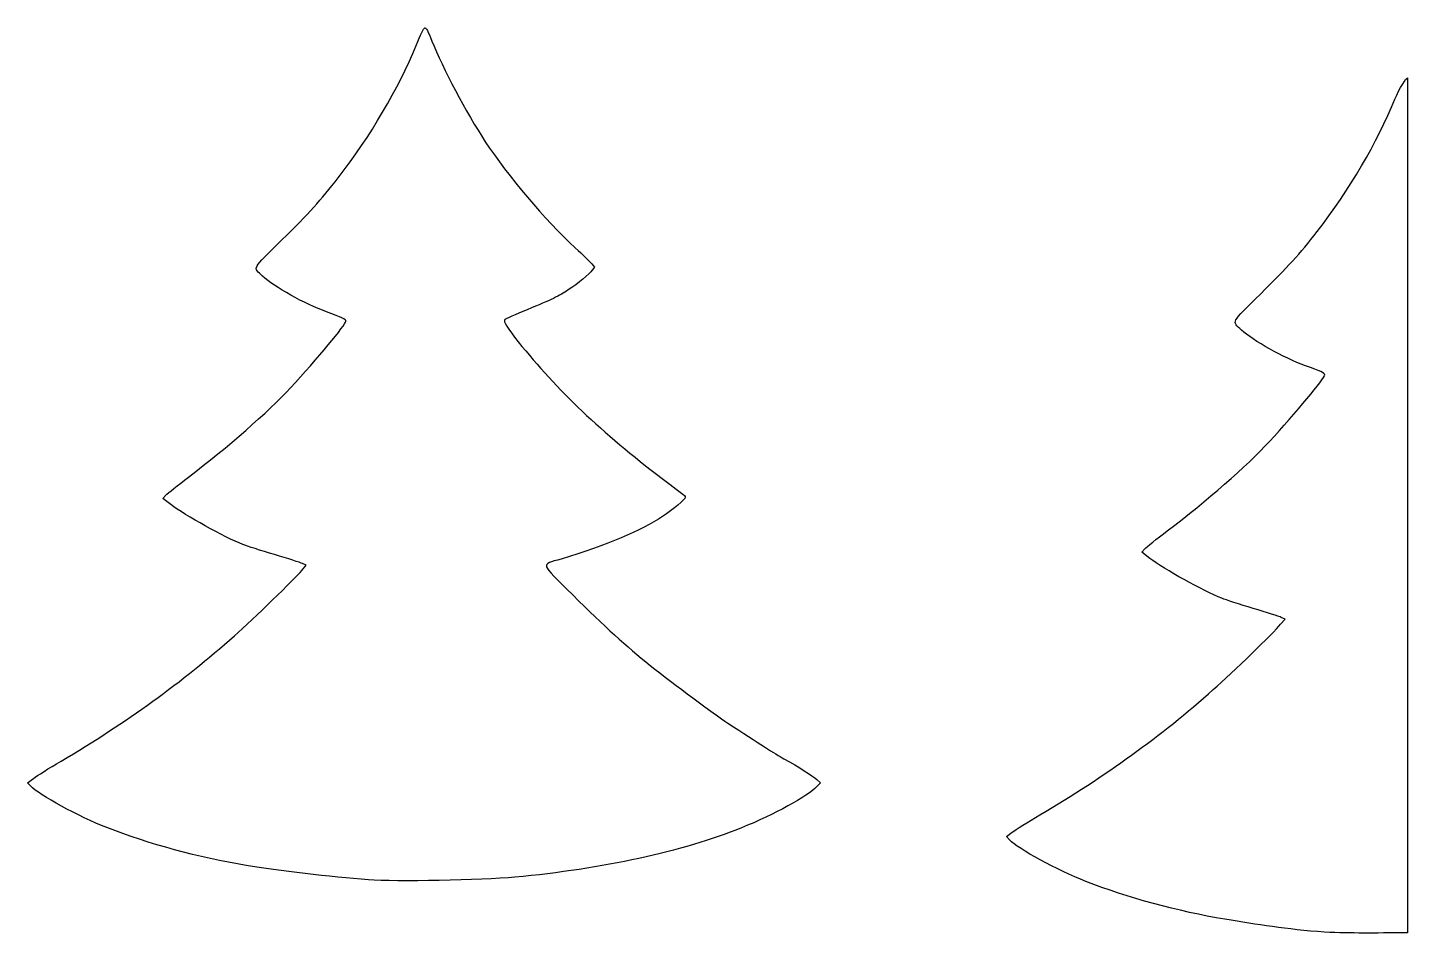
# Model space of a CAD drawing. Extents: x -82 to 50, y 13 to 100.
import ezdxf

# ---------------------------------------------------------------- set-up
doc = ezdxf.new("R2010")
doc.units = 0
doc.layers.add('Layer_1', color=7, linetype='CONTINUOUS')

msp = doc.modelspace()

# ---------------------------------------------------------------- linework, layer by layer
at = {"layer": 'Layer_1', "color": 7}
for points in [[(49.915299, 94.882483), (49.915299, 13.22483)], [(-27.958437, 77.13413), (-27.694256, 76.82017), (-27.910965, 76.51583)], [(-68.126284, 54.13212), (-68.898961, 54.72396), (-68.60263, 55.03831)], [(25.321968, 48.995361), (24.548889, 49.587057), (24.845512, 49.90125)], [(-55.639016, 47.83387), (-55.217003, 48.33792), (-55.569102, 48.50057)], [(37.809061, 42.69704), (38.231257, 43.200883), (37.878824, 43.363665)], [(-81.516075, 27.25039), (-81.811469, 27.56212), (-81.251436, 27.98612)], [(-6.468926, 27.88231), (-6.1052, 27.56295), (-6.45471, 27.19441)], [(11.932088, 22.113282), (11.636499, 22.42489), (12.196671, 22.849155)]]:
    msp.add_lwpolyline(points, dxfattribs=at)
msp.add_lwpolyline([(-49.252302, 18.29227)], close=True, dxfattribs=at)
for points in [[(-44.720622, 97.98826), (-44.300768, 99.01893), (-43.990623, 99.64071), (-43.886364, 99.66079)], [(-43.886364, 99.66079), (-43.763262, 99.68449), (-43.58816, 99.35658), (-43.208131, 98.39071)], [(-52.157414, 85.3387), (-49.072965, 89.31572), (-46.404512, 93.85461), (-44.720622, 97.98826)], [(-43.208131, 98.39071), (-42.213089, 95.86172), (-39.915884, 91.52785), (-38.11826, 88.78825)], [(48.727259, 92.851083), (49.147113, 93.881752), (49.808971, 94.885142), (49.915299, 94.882483)], [(41.290501, 80.201726), (44.374953, 84.178746), (47.043366, 88.717433), (48.727259, 92.851083)], [(-38.11826, 88.78825), (-35.965726, 85.50774), (-32.415433, 81.31902), (-29.528027, 78.65328)], [(-57.53865, 79.40256), (-54.934213, 81.96472), (-53.826329, 83.18686), (-52.157414, 85.3387)], [(-59.37616, 75.94151), (-60.308482, 76.81359), (-60.4595, 76.52913), (-57.53865, 79.40256)], [(35.909435, 74.265654), (38.513871, 76.827814), (39.621587, 78.049885), (41.290501, 80.201726)], [(-29.528027, 78.65328), (-28.810051, 77.99042), (-28.10373, 77.30681), (-27.958437, 77.13413)], [(-27.910965, 76.51583), (-28.161462, 76.16405), (-29.278253, 75.24087), (-30.198302, 74.62504)], [(-53.263682, 72.53541), (-55.33076, 73.27486), (-58.285583, 74.9214), (-59.37616, 75.94151)], [(-30.198302, 74.62504), (-31.070858, 74.041), (-31.77793, 73.70126), (-34.114958, 72.74309)], [(34.071822, 70.804367), (33.139499, 71.676447), (32.988586, 71.392224), (35.909435, 74.265654)], [(-51.423907, 71.64384), (-51.422307, 71.82641), (-51.818334, 72.01836), (-53.263682, 72.53541)], [(-34.114958, 72.74309), (-35.221146, 72.28955), (-36.187669, 71.86195), (-36.262784, 71.79287)], [(-56.713204, 65.28658), (-54.177023, 68.02336), (-51.42677, 71.32892), (-51.423907, 71.64384)], [(-36.262784, 71.79287), (-36.418531, 71.64964), (-36.001194, 70.96894), (-34.965821, 69.67745)], [(40.184628, 67.398373), (38.117547, 68.137822), (35.1624, 69.784256), (34.071822, 70.804367)], [(-34.965821, 69.67745), (-31.24044, 65.03057), (-27.001132, 61.00163), (-21.221561, 56.6152)], [(42.024307, 66.506955), (42.025895, 66.689525), (41.629972, 66.881324), (40.184628, 67.398373)], [(36.734707, 60.149721), (39.270887, 62.886499), (42.02145, 66.192034), (42.024307, 66.506955)], [(-66.453829, 56.75765), (-62.676071, 59.62283), (-58.888477, 62.93926), (-56.713204, 65.28658)], [(26.994217, 51.620525), (30.771975, 54.485704), (34.559435, 57.802398), (36.734707, 60.149721)], [(-68.60263, 55.03831), (-68.439653, 55.21121), (-67.472688, 55.98491), (-66.453829, 56.75765)], [(-21.221561, 56.6152), (-18.910158, 54.86095), (-19.030533, 54.95932), (-19.030533, 54.82479)], [(-61.260295, 50.319), (-63.01716, 51.01185), (-66.783044, 53.1033), (-68.126284, 54.13212)], [(-19.030533, 54.82479), (-19.030533, 54.63274), (-20.184039, 53.65165), (-21.186064, 52.99143)], [(-21.186064, 52.99143), (-23.27555, 51.61473), (-26.444623, 50.2893), (-30.886361, 48.93442)], [(24.845512, 49.90125), (25.008489, 50.07415), (25.975359, 50.847786), (26.994217, 51.620525)], [(-58.243412, 49.35413), (-59.520631, 49.73412), (-60.878228, 50.16832), (-61.260295, 50.319)], [(-55.569102, 48.50057), (-55.762759, 48.59007), (-56.966198, 48.97412), (-58.243412, 49.35413)], [(-30.886361, 48.93442), (-32.855512, 48.33375), (-32.966486, 48.67531), (-29.774511, 45.51236)], [(32.1877, 45.182157), (30.430835, 45.875008), (26.665208, 47.966542), (25.321968, 48.995361)], [(-62.062653, 41.6003), (-60.223848, 43.23278), (-56.317235, 47.02381), (-55.639016, 47.83387)], [(-29.774511, 45.51236), (-26.666945, 42.43304), (-24.677027, 40.62518), (-22.364987, 38.78075)], [(35.204569, 44.217359), (33.927351, 44.597349), (32.569766, 45.031477), (32.1877, 45.182157)], [(37.878824, 43.363665), (37.685167, 43.453163), (36.481784, 43.837349), (35.204569, 44.217359)], [(31.385682, 36.463311), (33.224485, 38.09579), (37.130841, 41.886978), (37.809061, 42.69704)], [(-78.608986, 29.64088), (-72.339971, 33.34603), (-67.068143, 37.15642), (-62.062653, 41.6003)], [(-22.364987, 38.78075), (-20.049239, 36.93337), (-16.326105, 34.15986), (-14.969081, 33.27125)], [(14.838887, 24.503835), (21.107902, 28.208983), (26.380191, 32.01943), (31.385682, 36.463311)], [(-14.969081, 33.27125), (-11.953746, 31.29677), (-10.438681, 30.33468), (-9.609387, 29.8678)], [(-81.251436, 27.98612), (-80.943416, 28.21932), (-79.754314, 28.96396), (-78.608986, 29.64088)], [(-9.609387, 29.8678), (-8.198793, 29.07366), (-6.866335, 28.23123), (-6.468926, 27.88231)], [(-74.233275, 23.2825), (-76.963394, 24.35054), (-80.694438, 26.38333), (-81.516075, 27.25039)], [(-6.45471, 27.19441), (-7.32866, 26.27287), (-10.558138, 24.50995), (-13.651001, 23.2661)], [(12.196671, 22.849155), (12.504691, 23.082356), (13.693559, 23.826914), (14.838887, 24.503835)], [(-60.94934, 19.66808), (-65.393656, 20.40705), (-70.28524, 21.738), (-74.233275, 23.2825)], [(-13.651001, 23.2661), (-19.339603, 20.97831), (-26.874241, 19.3349), (-35.301926, 18.54371)], [(19.214848, 18.145567), (16.484729, 19.213605), (12.753725, 21.246221), (11.932088, 22.113282)], [(-49.252302, 18.29227), (-52.948251, 18.57578), (-57.841382, 19.15132), (-60.94934, 19.66808)], [(-35.301926, 18.54371), (-38.442186, 18.2489), (-46.737874, 18.09938), (-49.252302, 18.29227)], [(32.498792, 14.531316), (28.054474, 15.270287), (23.162883, 16.601067), (19.214848, 18.145567)], [(41.998765, 13.296913), (38.302819, 13.580422), (35.606749, 14.014556), (32.498792, 14.531316)], [(49.915299, 13.22483), (46.518843, 13.22483), (44.793672, 13.179983), (41.998765, 13.296913)]]:
    msp.add_open_spline(points, degree=3, dxfattribs=at)

doc.saveas('drawing.dxf')
